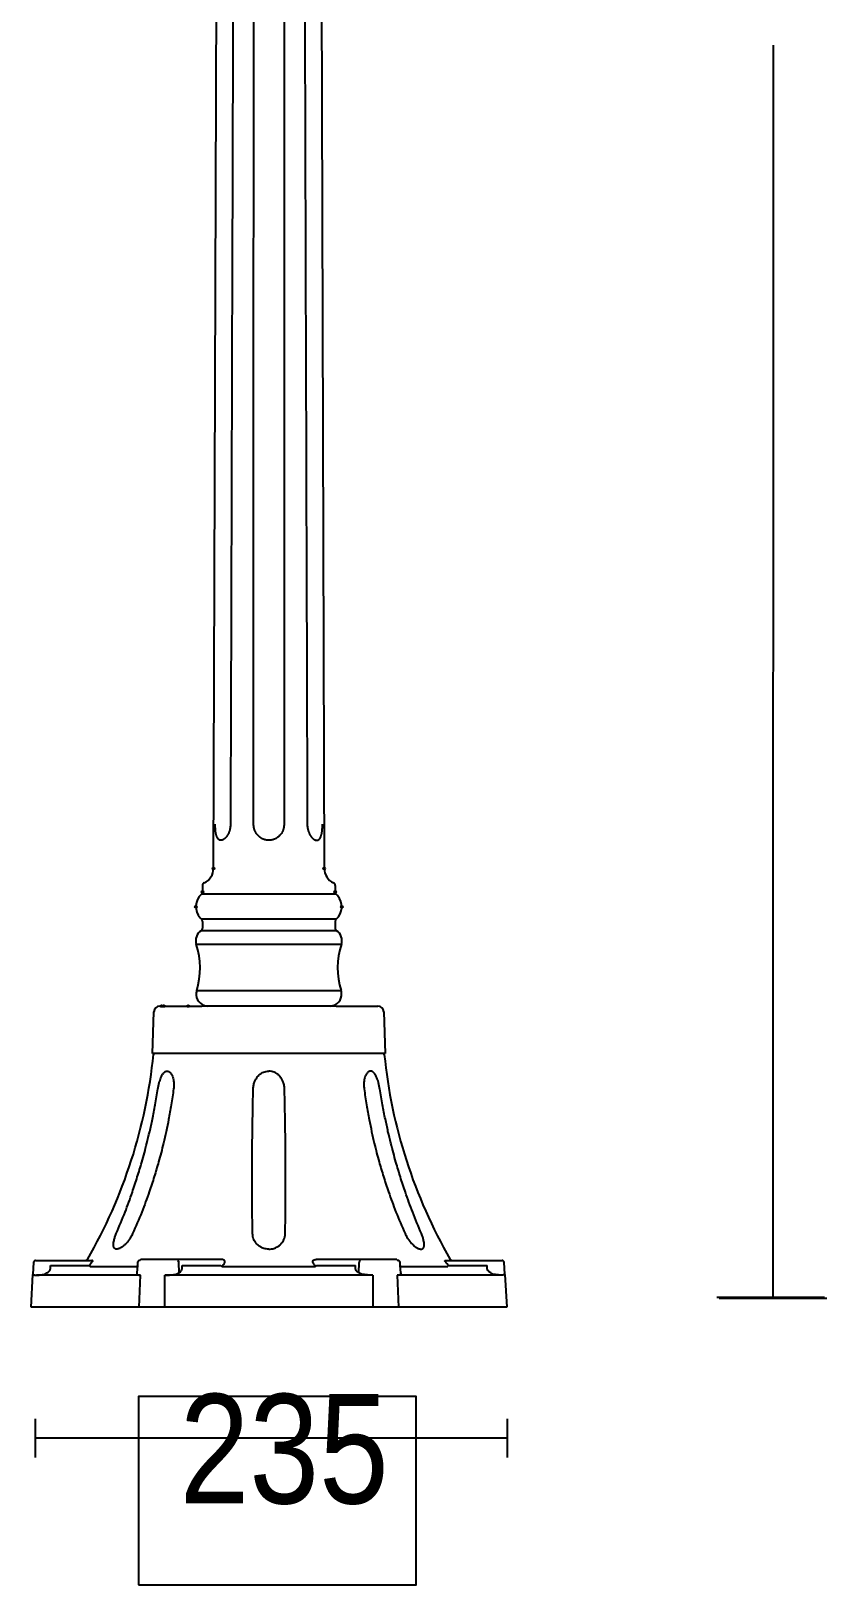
# Model space of a CAD drawing. Extents: x 0 to 100, y 0 to 327.
# Drawn here: x 0.2 to 90.8, y 0 to 176.9 of the extents above; entities that cross this region are included whole.
import ezdxf

# ---------------------------------------------------------------- set-up
doc = ezdxf.new("R2010")
doc.units = 0
doc.layers.add('LIVELLO_1', color=160, linetype='Continuous')
doc.styles.add('STD', font='txt')

# ---------------------------------------------------------------- blocks, each defined once
blk = doc.blocks.new('AI9-BLK1')
at = {"layer": 'LIVELLO_1', "color": 7}
for p, q in [((-28.9, -81.98), (-28.4, 68.36)), ((-16.79, 68.36), (-16.28, -81.98)), ((34.8, 11.75), (34.79, -130.92)), ((-30.14, -83.91), (-30.14, -84.65)), ((-15.04, -83.91), (-15.04, -84.65)), ((-14.93, -84.9), (-30.26, -84.9)), ((-14.93, -87.76), (-30.26, -87.76)), ((-30.14, -88.01), (-30.14, -88.78)), ((-15.04, -88.01), (-15.04, -88.78)), ((-14.89, -89.06), (-30.29, -89.06)), ((-30.85, -90.61), (-14.34, -90.61)), ((-30.81, -95.88), (-14.37, -95.88)), ((-35.84, -103.04), (-35.67, -98.29)), ((-34.99, -97.64), (-34.82, -97.64)), ((-34.82, -97.64), (-31.78, -97.64)), ((-31.78, -97.64), (-30.24, -97.64)), ((-14.94, -97.64), (-30.24, -97.64)), ((-14.94, -97.64), (-13.41, -97.64)), ((-13.41, -97.64), (-10.36, -97.64)), ((-10.36, -97.64), (-10.19, -97.64)), ((-9.52, -98.29), (-9.35, -103.04)), ((-22.59, -103.04), (-35.84, -103.04)), ((-9.35, -103.04), (-22.59, -103.04)), ((-49.38, -126.81), (-49.45, -128.17)), ((-49.15, -126.6), (-43.45, -126.6)), ((-47.43, -127.17), (-43.03, -127.17)), ((-43.45, -126.6), (-42.74, -126.6)), ((-42.95, -127.27), (-37.65, -127.27)), ((-37.56, -127.17), (-37.61, -128.02)), ((-37.54, -126.81), (-37.56, -127.17)), ((-27.97, -126.49), (-37.18, -126.49)), ((-32.87, -126.81), (-32.84, -128.02)), ((-32.46, -127.17), (-28.06, -127.17)), ((-27.9, -127.27), (-22.59, -127.27)), ((-22.59, -127.27), (-17.29, -127.27)), ((-8.01, -126.49), (-17.22, -126.49)), ((-17.13, -127.17), (-12.73, -127.17)), ((-12.35, -128.02), (-12.32, -126.81)), ((-7.63, -127.17), (-7.65, -126.81)), ((-7.58, -128.02), (-7.63, -127.17)), ((-7.54, -127.27), (-2.23, -127.27)), ((-2.44, -126.6), (-1.74, -126.6)), ((-2.16, -127.17), (2.24, -127.17)), ((-1.74, -126.6), (3.96, -126.6)), ((4.26, -128.17), (4.19, -126.81)), ((-49.66, -131.9), (-49.46, -128.18)), ((-37.2, -128.27), (-49.04, -128.27)), ((-37.36, -131.9), (-37.2, -128.27)), ((-22.59, -128.27), (-34.44, -128.27)), ((-34.44, -131.9), (-34.44, -128.27)), ((-10.75, -128.27), (-22.59, -128.27)), ((-10.75, -128.27), (-10.75, -131.9)), ((3.85, -128.27), (-7.99, -128.27)), ((-7.99, -128.27), (-7.82, -131.9)), ((4.28, -128.18), (4.48, -131.9)), ((28.39, -130.76), (40.67, -130.76)), ((-37.36, -131.9), (-49.66, -131.9)), ((-34.44, -131.9), (-37.36, -131.9)), ((-22.59, -131.9), (-34.44, -131.9)), ((-10.75, -131.9), (-22.59, -131.9)), ((-7.82, -131.9), (-10.75, -131.9)), ((4.48, -131.9), (-7.82, -131.9)), ((28.65, -130.9), (40.94, -130.9)), ((-49.19, -144.64), (-49.19, -149.03)), ((4.53, -144.64), (4.53, -149.03)), ((4.53, -146.84), (-49.19, -146.84))]:
    blk.add_line(p, q, dxfattribs=at)
blk.add_lwpolyline([(-37.44, -163.53), (-5.81, -163.53), (-5.81, -142.07), (-37.44, -142.07)], close=True, dxfattribs=at)
blk.add_circle((-16.29, -81.98), 0.106, dxfattribs=at)
for centre, major_axis, ratio in [((-28.9, -81.98), (-0.001, -0.106), 0.956149), ((-30.14, -84.65), (-0.001, -0.106), 0.987751), ((-15.04, -84.65), (-0.001, -0.106), 0.988553), ((-30.9, -86.33), (-0.003, -0.106), 0.967859), ((-14.29, -86.33), (-0.001, -0.106), 0.988553), ((-34.82, -97.64), (0.105, 0), 0.959039), ((-34.58, -97.64), (0.105, 0), 0.960514), ((-34.53, -97.64), (0.102, 0), 0.984915), ((-31.78, -97.64), (0.105, 0), 0.959039)]:
    blk.add_ellipse(centre, major_axis=major_axis, ratio=ratio, dxfattribs=at)
for points, knots in [([(-26.54, 63.08), (-26.61, 39.75), (-26.68, 16.41), (-26.75, -6.92), (-26.82, -30.26), (-26.89, -53.59), (-26.96, -76.93)], [0, 0, 0, 0, 1, 1, 1, 2, 2, 2, 2]), ([(-24.33, -76.93), (-24.33, -53.59), (-24.33, -30.26), (-24.32, -6.92), (-24.32, 16.41), (-24.32, 39.75), (-24.32, 63.08)], [0, 0, 0, 0, 1, 1, 1, 2, 2, 2, 2]), ([(-20.86, 63.08), (-20.86, 39.75), (-20.86, 16.41), (-20.86, -6.92), (-20.86, -30.26), (-20.86, -53.59), (-20.86, -76.93)], [0, 0, 0, 0, 1, 1, 1, 2, 2, 2, 2]), ([(-18.64, 63.08), (-18.57, 39.75), (-18.5, 16.41), (-18.44, -6.92), (-18.36, -30.26), (-18.29, -53.59), (-18.22, -76.93)], [0, 0, 0, 0, 1, 1, 1, 2, 2, 2, 2]), ([(-26.96, -76.93), (-26.96, -76.99), (-26.96, -77.07), (-26.97, -77.14), (-26.98, -77.2), (-26.98, -77.26), (-26.99, -77.32), (-27, -77.37), (-27.01, -77.42), (-27.02, -77.47), (-27.02, -77.52), (-27.04, -77.56), (-27.05, -77.6), (-27.06, -77.64), (-27.07, -77.67), (-27.08, -77.7), (-27.09, -77.74), (-27.1, -77.77), (-27.11, -77.8), (-27.12, -77.83), (-27.14, -77.86), (-27.15, -77.89), (-27.16, -77.92), (-27.17, -77.95), (-27.19, -77.98), (-27.2, -78.01), (-27.21, -78.04), (-27.23, -78.07), (-27.24, -78.1), (-27.26, -78.13), (-27.28, -78.16), (-27.29, -78.18), (-27.3, -78.21), (-27.32, -78.23), (-27.34, -78.26), (-27.35, -78.28), (-27.37, -78.31), (-27.38, -78.33), (-27.4, -78.35), (-27.42, -78.37), (-27.44, -78.39), (-27.45, -78.41), (-27.47, -78.43), (-27.48, -78.45), (-27.5, -78.47), (-27.52, -78.48), (-27.53, -78.5), (-27.55, -78.52), (-27.57, -78.54), (-27.58, -78.55), (-27.6, -78.57), (-27.62, -78.58), (-27.64, -78.59), (-27.65, -78.61), (-27.67, -78.62), (-27.68, -78.63), (-27.7, -78.65), (-27.71, -78.66), (-27.73, -78.67), (-27.75, -78.68), (-27.76, -78.69), (-27.78, -78.69), (-27.79, -78.71), (-27.81, -78.71), (-27.82, -78.72), (-27.84, -78.73), (-27.86, -78.73), (-27.87, -78.74), (-27.89, -78.74), (-27.9, -78.75), (-27.92, -78.75), (-27.93, -78.76), (-27.95, -78.76), (-27.96, -78.77), (-27.97, -78.77), (-27.99, -78.77), (-28.01, -78.77), (-28.02, -78.77), (-28.03, -78.77), (-28.03, -78.77), (-28.08, -78.77), (-28.08, -78.77), (-28.09, -78.77), (-28.1, -78.77), (-28.12, -78.77), (-28.13, -78.76), (-28.14, -78.76), (-28.16, -78.76), (-28.17, -78.75), (-28.18, -78.74), (-28.2, -78.74), (-28.21, -78.73), (-28.22, -78.73), (-28.24, -78.72), (-28.25, -78.71), (-28.26, -78.71), (-28.28, -78.7), (-28.29, -78.69), (-28.3, -78.68), (-28.31, -78.67), (-28.32, -78.66), (-28.34, -78.65), (-28.35, -78.64), (-28.36, -78.62), (-28.37, -78.61), (-28.38, -78.59), (-28.39, -78.58), (-28.4, -78.57), (-28.41, -78.55), (-28.42, -78.54), (-28.43, -78.51), (-28.44, -78.5), (-28.45, -78.48), (-28.46, -78.46), (-28.47, -78.45), (-28.48, -78.42), (-28.49, -78.41), (-28.5, -78.38), (-28.51, -78.36), (-28.52, -78.34), (-28.53, -78.32), (-28.54, -78.29), (-28.54, -78.26), (-28.55, -78.24), (-28.56, -78.22), (-28.57, -78.19), (-28.58, -78.16), (-28.58, -78.14), (-28.59, -78.1), (-28.59, -78.08), (-28.6, -78.05), (-28.61, -78.02), (-28.61, -77.99), (-28.62, -77.96), (-28.63, -77.92), (-28.63, -77.89), (-28.63, -77.86), (-28.64, -77.83), (-28.65, -77.8), (-28.65, -77.77), (-28.65, -77.74), (-28.66, -77.71), (-28.66, -77.67), (-28.66, -77.64), (-28.66, -77.61), (-28.67, -77.57), (-28.67, -77.52), (-28.68, -77.47), (-28.68, -77.43), (-28.69, -77.38), (-28.69, -77.33), (-28.69, -77.26), (-28.69, -77.2), (-28.69, -77.14), (-28.69, -77.14), (-28.69, -76.93), (-28.69, -76.93)], [0, 0, 0, 0, 1, 1, 1, 2, 2, 2, 3, 3, 3, 4, 4, 4, 5, 5, 5, 6, 6, 6, 7, 7, 7, 8, 8, 8, 9, 9, 9, 10, 10, 10, 11, 11, 11, 12, 12, 12, 13, 13, 13, 14, 14, 14, 15, 15, 15, 16, 16, 16, 17, 17, 17, 18, 18, 18, 19, 19, 19, 20, 20, 20, 21, 21, 21, 22, 22, 22, 23, 23, 23, 24, 24, 24, 25, 25, 25, 26, 26, 26, 27, 27, 27, 28, 28, 28, 29, 29, 29, 30, 30, 30, 31, 31, 31, 32, 32, 32, 33, 33, 33, 34, 34, 34, 35, 35, 35, 36, 36, 36, 37, 37, 37, 38, 38, 38, 39, 39, 39, 40, 40, 40, 41, 41, 41, 42, 42, 42, 43, 43, 43, 44, 44, 44, 45, 45, 45, 46, 46, 46, 47, 47, 47, 48, 48, 48, 49, 49, 49, 50, 50, 50, 51, 51, 51, 52, 52, 52, 52]), ([(-22.59, -78.77), (-22.64, -78.77), (-22.7, -78.77), (-22.75, -78.77), (-22.8, -78.76), (-22.85, -78.75), (-22.89, -78.74), (-22.93, -78.74), (-22.96, -78.73), (-23, -78.72), (-23.04, -78.71), (-23.07, -78.7), (-23.11, -78.69), (-23.14, -78.68), (-23.16, -78.67), (-23.19, -78.66), (-23.21, -78.66), (-23.24, -78.65), (-23.26, -78.63), (-23.29, -78.62), (-23.31, -78.6), (-23.34, -78.59), (-23.37, -78.58), (-23.4, -78.57), (-23.43, -78.55), (-23.45, -78.54), (-23.48, -78.51), (-23.51, -78.5), (-23.53, -78.48), (-23.56, -78.46), (-23.59, -78.44), (-23.61, -78.42), (-23.64, -78.4), (-23.67, -78.38), (-23.69, -78.36), (-23.72, -78.34), (-23.75, -78.31), (-23.77, -78.29), (-23.8, -78.26), (-23.82, -78.23), (-23.85, -78.21), (-23.87, -78.18), (-23.89, -78.16), (-23.92, -78.13), (-23.94, -78.1), (-23.96, -78.07), (-23.98, -78.04), (-24, -78.01), (-24.02, -77.98), (-24.04, -77.95), (-24.06, -77.92), (-24.08, -77.89), (-24.1, -77.86), (-24.11, -77.83), (-24.13, -77.79), (-24.14, -77.76), (-24.16, -77.74), (-24.17, -77.7), (-24.19, -77.67), (-24.2, -77.64), (-24.21, -77.6), (-24.23, -77.56), (-24.24, -77.51), (-24.25, -77.47), (-24.27, -77.42), (-24.28, -77.38), (-24.29, -77.32), (-24.3, -77.26), (-24.31, -77.2), (-24.32, -77.14), (-24.32, -77.07), (-24.33, -76.99), (-24.33, -76.93)], [0, 0, 0, 0, 1, 1, 1, 2, 2, 2, 3, 3, 3, 4, 4, 4, 5, 5, 5, 6, 6, 6, 7, 7, 7, 8, 8, 8, 9, 9, 9, 10, 10, 10, 11, 11, 11, 12, 12, 12, 13, 13, 13, 14, 14, 14, 15, 15, 15, 16, 16, 16, 17, 17, 17, 18, 18, 18, 19, 19, 19, 20, 20, 20, 21, 21, 21, 22, 22, 22, 23, 23, 23, 24, 24, 24, 24]), ([(-20.86, -76.93), (-20.86, -76.99), (-20.86, -77.07), (-20.87, -77.14), (-20.87, -77.2), (-20.88, -77.26), (-20.89, -77.32), (-20.91, -77.38), (-20.92, -77.42), (-20.93, -77.47), (-20.94, -77.52), (-20.96, -77.56), (-20.97, -77.6), (-20.99, -77.64), (-21, -77.67), (-21.01, -77.7), (-21.02, -77.74), (-21.04, -77.77), (-21.05, -77.8), (-21.07, -77.83), (-21.09, -77.86), (-21.1, -77.89), (-21.13, -77.92), (-21.14, -77.96), (-21.16, -77.98), (-21.18, -78.01), (-21.2, -78.04), (-21.23, -78.07), (-21.25, -78.1), (-21.27, -78.13), (-21.29, -78.16), (-21.32, -78.19), (-21.34, -78.22), (-21.36, -78.24), (-21.39, -78.26), (-21.41, -78.29), (-21.44, -78.31), (-21.46, -78.34), (-21.49, -78.36), (-21.51, -78.38), (-21.54, -78.4), (-21.57, -78.42), (-21.6, -78.44), (-21.62, -78.46), (-21.65, -78.48), (-21.68, -78.5), (-21.7, -78.51), (-21.74, -78.54), (-21.76, -78.55), (-21.79, -78.57), (-21.82, -78.58), (-21.84, -78.59), (-21.87, -78.61), (-21.89, -78.62), (-21.92, -78.63), (-21.95, -78.65), (-21.98, -78.66), (-22, -78.66), (-22.03, -78.67), (-22.05, -78.68), (-22.08, -78.69), (-22.11, -78.7), (-22.15, -78.71), (-22.19, -78.72), (-22.22, -78.73), (-22.25, -78.74), (-22.29, -78.74), (-22.34, -78.75), (-22.39, -78.76), (-22.43, -78.77), (-22.49, -78.77), (-22.54, -78.77), (-22.59, -78.77)], [0, 0, 0, 0, 1, 1, 1, 2, 2, 2, 3, 3, 3, 4, 4, 4, 5, 5, 5, 6, 6, 6, 7, 7, 7, 8, 8, 8, 9, 9, 9, 10, 10, 10, 11, 11, 11, 12, 12, 12, 13, 13, 13, 14, 14, 14, 15, 15, 15, 16, 16, 16, 17, 17, 17, 18, 18, 18, 19, 19, 19, 20, 20, 20, 21, 21, 21, 22, 22, 22, 23, 23, 23, 24, 24, 24, 24]), ([(-18.22, -76.93), (-18.22, -76.99), (-18.22, -77.07), (-18.22, -77.14), (-18.21, -77.2), (-18.2, -77.26), (-18.2, -77.32), (-18.19, -77.37), (-18.18, -77.42), (-18.17, -77.47), (-18.16, -77.51), (-18.15, -77.56), (-18.13, -77.6), (-18.13, -77.64), (-18.12, -77.67), (-18.11, -77.7), (-18.1, -77.74), (-18.09, -77.77), (-18.07, -77.8), (-18.06, -77.83), (-18.05, -77.86), (-18.04, -77.89), (-18.03, -77.92), (-18.01, -77.95), (-18, -77.98), (-17.99, -78.01), (-17.97, -78.04), (-17.96, -78.07), (-17.94, -78.1), (-17.93, -78.13), (-17.91, -78.16), (-17.9, -78.18), (-17.88, -78.2), (-17.86, -78.23), (-17.85, -78.25), (-17.83, -78.28), (-17.82, -78.31), (-17.8, -78.32), (-17.79, -78.35), (-17.77, -78.37), (-17.76, -78.39), (-17.74, -78.41), (-17.72, -78.43), (-17.7, -78.45), (-17.69, -78.47), (-17.67, -78.48), (-17.65, -78.5), (-17.64, -78.51), (-17.62, -78.54), (-17.61, -78.55), (-17.59, -78.57), (-17.57, -78.58), (-17.56, -78.59), (-17.54, -78.61), (-17.52, -78.62), (-17.51, -78.63), (-17.49, -78.65), (-17.47, -78.66), (-17.45, -78.66), (-17.44, -78.68), (-17.42, -78.69), (-17.41, -78.69), (-17.39, -78.71), (-17.38, -78.71), (-17.36, -78.72), (-17.35, -78.73), (-17.33, -78.73), (-17.32, -78.74), (-17.3, -78.74), (-17.28, -78.75), (-17.27, -78.75), (-17.25, -78.76), (-17.24, -78.76), (-17.22, -78.77), (-17.21, -78.77), (-17.2, -78.77), (-17.18, -78.77), (-17.16, -78.77), (-17.15, -78.77), (-17.15, -78.77), (-17.11, -78.77), (-17.11, -78.77), (-17.09, -78.77), (-17.08, -78.77), (-17.07, -78.77), (-17.05, -78.76), (-17.04, -78.76), (-17.02, -78.76), (-17.01, -78.75), (-17, -78.74), (-16.99, -78.74), (-16.97, -78.73), (-16.96, -78.73), (-16.95, -78.72), (-16.93, -78.71), (-16.92, -78.71), (-16.91, -78.7), (-16.9, -78.69), (-16.89, -78.68), (-16.87, -78.67), (-16.86, -78.66), (-16.85, -78.65), (-16.84, -78.64), (-16.82, -78.62), (-16.82, -78.61), (-16.81, -78.6), (-16.79, -78.58), (-16.78, -78.57), (-16.77, -78.55), (-16.76, -78.54), (-16.75, -78.51), (-16.74, -78.5), (-16.73, -78.48), (-16.72, -78.46), (-16.71, -78.45), (-16.71, -78.42), (-16.69, -78.41), (-16.68, -78.38), (-16.67, -78.36), (-16.67, -78.34), (-16.66, -78.32), (-16.65, -78.29), (-16.64, -78.26), (-16.63, -78.24), (-16.63, -78.22), (-16.62, -78.19), (-16.61, -78.16), (-16.6, -78.13), (-16.6, -78.1), (-16.59, -78.08), (-16.58, -78.05), (-16.58, -78.02), (-16.57, -77.99), (-16.56, -77.96), (-16.56, -77.92), (-16.55, -77.89), (-16.55, -77.86), (-16.55, -77.83), (-16.54, -77.8), (-16.53, -77.77), (-16.53, -77.74), (-16.53, -77.71), (-16.53, -77.67), (-16.52, -77.64), (-16.52, -77.61), (-16.51, -77.57), (-16.51, -77.52), (-16.51, -77.47), (-16.5, -77.43), (-16.5, -77.38), (-16.5, -77.33), (-16.49, -77.26), (-16.49, -77.2), (-16.49, -77.14), (-16.49, -77.07), (-16.49, -76.99), (-16.49, -76.93)], [0, 0, 0, 0, 1, 1, 1, 2, 2, 2, 3, 3, 3, 4, 4, 4, 5, 5, 5, 6, 6, 6, 7, 7, 7, 8, 8, 8, 9, 9, 9, 10, 10, 10, 11, 11, 11, 12, 12, 12, 13, 13, 13, 14, 14, 14, 15, 15, 15, 16, 16, 16, 17, 17, 17, 18, 18, 18, 19, 19, 19, 20, 20, 20, 21, 21, 21, 22, 22, 22, 23, 23, 23, 24, 24, 24, 25, 25, 25, 26, 26, 26, 27, 27, 27, 28, 28, 28, 29, 29, 29, 30, 30, 30, 31, 31, 31, 32, 32, 32, 33, 33, 33, 34, 34, 34, 35, 35, 35, 36, 36, 36, 37, 37, 37, 38, 38, 38, 39, 39, 39, 40, 40, 40, 41, 41, 41, 42, 42, 42, 43, 43, 43, 44, 44, 44, 45, 45, 45, 46, 46, 46, 47, 47, 47, 48, 48, 48, 49, 49, 49, 50, 50, 50, 51, 51, 51, 52, 52, 52, 52]), ([(-30.26, -84.9), (-31.05, -85.61), (-31.11, -86.81), (-30.42, -87.6), (-30.37, -87.65), (-30.32, -87.71), (-30.26, -87.76)], [0, 0, 0, 0, 1, 1, 1, 2, 2, 2, 2]), ([(-14.93, -87.76), (-14.14, -87.06), (-14.07, -85.85), (-14.77, -85.07), (-14.82, -85.01), (-14.87, -84.96), (-14.93, -84.9)], [0, 0, 0, 0, 1, 1, 1, 2, 2, 2, 2]), ([(-30.81, -95.88), (-31.03, -96.6), (-30.63, -97.36), (-29.92, -97.57), (-29.82, -97.61), (-29.72, -97.62), (-29.62, -97.64)], [0, 0, 0, 0, 1, 1, 1, 2, 2, 2, 2]), ([(-15.57, -97.64), (-14.82, -97.58), (-14.26, -96.94), (-14.31, -96.19), (-14.32, -96.09), (-14.34, -95.98), (-14.37, -95.88)], [0, 0, 0, 0, 1, 1, 1, 2, 2, 2, 2]), ([(-35.22, -107.07), (-35.2, -106.94), (-35.18, -106.81), (-35.15, -106.69), (-35.13, -106.57), (-35.1, -106.45), (-35.06, -106.33), (-35.04, -106.24), (-35.01, -106.15), (-34.98, -106.06), (-34.95, -105.97), (-34.92, -105.89), (-34.89, -105.8), (-34.86, -105.75), (-34.84, -105.69), (-34.81, -105.64), (-34.78, -105.58), (-34.76, -105.53), (-34.72, -105.48), (-34.7, -105.44), (-34.67, -105.4), (-34.65, -105.36), (-34.62, -105.32), (-34.59, -105.28), (-34.55, -105.24), (-34.53, -105.22), (-34.5, -105.19), (-34.47, -105.17), (-34.44, -105.14), (-34.41, -105.12), (-34.38, -105.1), (-34.35, -105.08), (-34.33, -105.07), (-34.29, -105.06), (-34.26, -105.05), (-34.23, -105.05), (-34.2, -105.04), (-34.17, -105.04), (-34.14, -105.04), (-34.12, -105.05), (-34.08, -105.05), (-34.05, -105.06), (-34.02, -105.07), (-33.99, -105.08), (-33.96, -105.09), (-33.94, -105.11), (-33.91, -105.13), (-33.88, -105.15), (-33.85, -105.17), (-33.82, -105.2), (-33.8, -105.23), (-33.77, -105.26), (-33.74, -105.29), (-33.72, -105.33), (-33.7, -105.36), (-33.67, -105.41), (-33.64, -105.45), (-33.63, -105.49), (-33.6, -105.53), (-33.59, -105.58), (-33.57, -105.62), (-33.54, -105.71), (-33.51, -105.8), (-33.49, -105.89), (-33.46, -105.99), (-33.44, -106.08), (-33.43, -106.18), (-33.41, -106.32), (-33.4, -106.46), (-33.4, -106.6), (-33.4, -106.76), (-33.42, -106.91), (-33.44, -107.07)], [0, 0, 0, 0, 1, 1, 1, 2, 2, 2, 3, 3, 3, 4, 4, 4, 5, 5, 5, 6, 6, 6, 7, 7, 7, 8, 8, 8, 9, 9, 9, 10, 10, 10, 11, 11, 11, 12, 12, 12, 13, 13, 13, 14, 14, 14, 15, 15, 15, 16, 16, 16, 17, 17, 17, 18, 18, 18, 19, 19, 19, 20, 20, 20, 21, 21, 21, 22, 22, 22, 23, 23, 23, 24, 24, 24, 24]), ([(-24.38, -107.07), (-24.37, -106.91), (-24.35, -106.75), (-24.32, -106.6), (-24.29, -106.46), (-24.24, -106.32), (-24.19, -106.19), (-24.14, -106.09), (-24.09, -106), (-24.04, -105.91), (-23.99, -105.83), (-23.93, -105.75), (-23.87, -105.67), (-23.82, -105.62), (-23.79, -105.58), (-23.74, -105.53), (-23.7, -105.49), (-23.66, -105.45), (-23.6, -105.41), (-23.55, -105.36), (-23.48, -105.32), (-23.42, -105.28), (-23.35, -105.23), (-23.28, -105.2), (-23.2, -105.17), (-23.11, -105.12), (-23.02, -105.09), (-22.92, -105.07), (-22.81, -105.05), (-22.7, -105.05), (-22.59, -105.04)], [0, 0, 0, 0, 1, 1, 1, 2, 2, 2, 3, 3, 3, 4, 4, 4, 5, 5, 5, 6, 6, 6, 7, 7, 7, 8, 8, 8, 9, 9, 9, 10, 10, 10, 10]), ([(-20.81, -107.07), (-20.82, -106.91), (-20.83, -106.75), (-20.86, -106.6), (-20.89, -106.46), (-20.94, -106.32), (-21, -106.19), (-21.04, -106.09), (-21.09, -106), (-21.15, -105.91), (-21.2, -105.83), (-21.26, -105.75), (-21.32, -105.67), (-21.36, -105.62), (-21.4, -105.58), (-21.44, -105.53), (-21.48, -105.49), (-21.53, -105.45), (-21.58, -105.41), (-21.64, -105.36), (-21.7, -105.32), (-21.77, -105.28), (-21.84, -105.23), (-21.91, -105.2), (-21.98, -105.17), (-22.07, -105.12), (-22.17, -105.09), (-22.27, -105.07), (-22.37, -105.05), (-22.48, -105.05), (-22.59, -105.04)], [0, 0, 0, 0, 1, 1, 1, 2, 2, 2, 3, 3, 3, 4, 4, 4, 5, 5, 5, 6, 6, 6, 7, 7, 7, 8, 8, 8, 9, 9, 9, 10, 10, 10, 10]), ([(-9.97, -107.07), (-9.99, -106.94), (-10.01, -106.81), (-10.04, -106.69), (-10.06, -106.57), (-10.09, -106.45), (-10.12, -106.33), (-10.15, -106.24), (-10.17, -106.15), (-10.21, -106.06), (-10.24, -105.97), (-10.27, -105.89), (-10.3, -105.8), (-10.33, -105.75), (-10.35, -105.69), (-10.37, -105.64), (-10.4, -105.58), (-10.43, -105.53), (-10.46, -105.48), (-10.48, -105.44), (-10.51, -105.4), (-10.54, -105.36), (-10.57, -105.32), (-10.6, -105.28), (-10.63, -105.24), (-10.66, -105.22), (-10.69, -105.19), (-10.72, -105.17), (-10.74, -105.14), (-10.77, -105.12), (-10.8, -105.1), (-10.83, -105.08), (-10.86, -105.07), (-10.89, -105.06), (-10.92, -105.05), (-10.95, -105.05), (-10.98, -105.04), (-11.01, -105.04), (-11.04, -105.04), (-11.07, -105.05), (-11.1, -105.05), (-11.13, -105.06), (-11.16, -105.07), (-11.19, -105.08), (-11.22, -105.09), (-11.25, -105.11), (-11.28, -105.13), (-11.3, -105.15), (-11.33, -105.17), (-11.36, -105.2), (-11.39, -105.23), (-11.42, -105.26), (-11.44, -105.29), (-11.46, -105.33), (-11.49, -105.36), (-11.52, -105.41), (-11.54, -105.45), (-11.56, -105.49), (-11.58, -105.53), (-11.6, -105.58), (-11.62, -105.62), (-11.65, -105.71), (-11.68, -105.8), (-11.7, -105.89), (-11.72, -105.99), (-11.74, -106.08), (-11.76, -106.18), (-11.78, -106.32), (-11.78, -106.46), (-11.78, -106.6), (-11.78, -106.76), (-11.76, -106.91), (-11.75, -107.07)], [0, 0, 0, 0, 1, 1, 1, 2, 2, 2, 3, 3, 3, 4, 4, 4, 5, 5, 5, 6, 6, 6, 7, 7, 7, 8, 8, 8, 9, 9, 9, 10, 10, 10, 11, 11, 11, 12, 12, 12, 13, 13, 13, 14, 14, 14, 15, 15, 15, 16, 16, 16, 17, 17, 17, 18, 18, 18, 19, 19, 19, 20, 20, 20, 21, 21, 21, 22, 22, 22, 23, 23, 23, 24, 24, 24, 24]), ([(-39.96, -123.54), (-39.62, -122.73), (-39.28, -121.92), (-38.96, -121.1), (-38.67, -120.35), (-38.4, -119.59), (-38.13, -118.83), (-37.94, -118.25), (-37.75, -117.66), (-37.57, -117.08), (-37.39, -116.53), (-37.22, -115.98), (-37.06, -115.42), (-36.96, -115.06), (-36.86, -114.7), (-36.76, -114.34), (-36.67, -113.98), (-36.57, -113.62), (-36.48, -113.25), (-36.37, -112.81), (-36.26, -112.37), (-36.16, -111.92), (-36.05, -111.46), (-35.95, -111), (-35.85, -110.53), (-35.74, -109.98), (-35.63, -109.43), (-35.52, -108.88), (-35.42, -108.28), (-35.32, -107.67), (-35.22, -107.07)], [0, 0, 0, 0, 1, 1, 1, 2, 2, 2, 3, 3, 3, 4, 4, 4, 5, 5, 5, 6, 6, 6, 7, 7, 7, 8, 8, 8, 9, 9, 9, 10, 10, 10, 10]), ([(-33.44, -107.07), (-33.52, -107.68), (-33.61, -108.29), (-33.71, -108.89), (-33.8, -109.45), (-33.9, -110), (-34, -110.55), (-34.09, -111.01), (-34.19, -111.48), (-34.29, -111.94), (-34.39, -112.38), (-34.49, -112.83), (-34.6, -113.26), (-34.68, -113.62), (-34.77, -113.97), (-34.86, -114.33), (-34.95, -114.68), (-35.05, -115.03), (-35.15, -115.38), (-35.31, -115.94), (-35.47, -116.49), (-35.64, -117.04), (-35.82, -117.63), (-36.01, -118.2), (-36.21, -118.78), (-36.47, -119.55), (-36.75, -120.32), (-37.06, -121.08), (-37.39, -121.9), (-37.74, -122.72), (-38.1, -123.54)], [0, 0, 0, 0, 1, 1, 1, 2, 2, 2, 3, 3, 3, 4, 4, 4, 5, 5, 5, 6, 6, 6, 7, 7, 7, 8, 8, 8, 9, 9, 9, 10, 10, 10, 10]), ([(-24.45, -123.54), (-24.46, -122.72), (-24.47, -121.9), (-24.49, -121.08), (-24.5, -120.32), (-24.5, -119.56), (-24.5, -118.81), (-24.5, -118.23), (-24.51, -117.65), (-24.5, -117.08), (-24.5, -116.53), (-24.5, -115.98), (-24.5, -115.42), (-24.5, -115.06), (-24.5, -114.7), (-24.49, -114.34), (-24.49, -113.98), (-24.48, -113.62), (-24.48, -113.26), (-24.47, -112.81), (-24.47, -112.36), (-24.46, -111.92), (-24.46, -111.46), (-24.45, -110.99), (-24.44, -110.53), (-24.43, -109.97), (-24.43, -109.42), (-24.42, -108.87), (-24.4, -108.27), (-24.39, -107.67), (-24.38, -107.07)], [0, 0, 0, 0, 1, 1, 1, 2, 2, 2, 3, 3, 3, 4, 4, 4, 5, 5, 5, 6, 6, 6, 7, 7, 7, 8, 8, 8, 9, 9, 9, 10, 10, 10, 10]), ([(-20.74, -123.54), (-20.72, -122.72), (-20.71, -121.9), (-20.7, -121.08), (-20.69, -120.32), (-20.68, -119.56), (-20.68, -118.81), (-20.68, -118.81), (-20.68, -117.08), (-20.68, -117.08), (-20.68, -116.53), (-20.68, -115.98), (-20.69, -115.42), (-20.69, -115.06), (-20.69, -114.7), (-20.7, -114.34), (-20.7, -113.98), (-20.7, -113.62), (-20.7, -113.26), (-20.71, -112.81), (-20.71, -112.36), (-20.72, -111.92), (-20.73, -111.46), (-20.73, -110.99), (-20.74, -110.53), (-20.75, -109.97), (-20.76, -109.42), (-20.77, -108.87), (-20.78, -108.27), (-20.8, -107.67), (-20.81, -107.07)], [0, 0, 0, 0, 1, 1, 1, 2, 2, 2, 3, 3, 3, 4, 4, 4, 5, 5, 5, 6, 6, 6, 7, 7, 7, 8, 8, 8, 9, 9, 9, 10, 10, 10, 10]), ([(-11.75, -107.07), (-11.66, -107.68), (-11.58, -108.29), (-11.48, -108.89), (-11.39, -109.45), (-11.29, -110), (-11.18, -110.55), (-11.09, -111.01), (-10.99, -111.48), (-10.89, -111.94), (-10.8, -112.38), (-10.69, -112.83), (-10.59, -113.26), (-10.51, -113.62), (-10.42, -113.97), (-10.32, -114.33), (-10.23, -114.68), (-10.14, -115.03), (-10.04, -115.38), (-9.88, -115.94), (-9.71, -116.49), (-9.55, -117.04), (-9.36, -117.63), (-9.17, -118.2), (-8.97, -118.78), (-8.71, -119.55), (-8.43, -120.32), (-8.13, -121.08), (-7.8, -121.9), (-7.44, -122.72), (-7.08, -123.54)], [0, 0, 0, 0, 1, 1, 1, 2, 2, 2, 3, 3, 3, 4, 4, 4, 5, 5, 5, 6, 6, 6, 7, 7, 7, 8, 8, 8, 9, 9, 9, 10, 10, 10, 10]), ([(-5.23, -123.54), (-5.57, -122.73), (-5.91, -121.92), (-6.22, -121.1), (-6.52, -120.35), (-6.79, -119.59), (-7.05, -118.83), (-7.25, -118.25), (-7.44, -117.66), (-7.62, -117.08), (-7.79, -116.53), (-7.96, -115.98), (-8.12, -115.42), (-8.23, -115.06), (-8.32, -114.7), (-8.42, -114.34), (-8.52, -113.98), (-8.61, -113.62), (-8.71, -113.25), (-8.82, -112.81), (-8.92, -112.37), (-9.03, -111.92), (-9.13, -111.46), (-9.23, -111), (-9.33, -110.53), (-9.45, -109.98), (-9.56, -109.43), (-9.66, -108.88), (-9.76, -108.28), (-9.87, -107.67), (-9.97, -107.07)], [0, 0, 0, 0, 1, 1, 1, 2, 2, 2, 3, 3, 3, 4, 4, 4, 5, 5, 5, 6, 6, 6, 7, 7, 7, 8, 8, 8, 9, 9, 9, 10, 10, 10, 10]), ([(-38.1, -123.54), (-38.17, -123.68), (-38.24, -123.82), (-38.31, -123.95), (-38.38, -124.08), (-38.46, -124.2), (-38.55, -124.3), (-38.61, -124.39), (-38.67, -124.47), (-38.74, -124.55), (-38.81, -124.62), (-38.87, -124.69), (-38.94, -124.75), (-38.99, -124.8), (-39.03, -124.84), (-39.07, -124.88), (-39.11, -124.92), (-39.16, -124.95), (-39.2, -124.99), (-39.24, -125.02), (-39.28, -125.05), (-39.33, -125.08), (-39.37, -125.11), (-39.41, -125.14), (-39.46, -125.16), (-39.5, -125.18), (-39.53, -125.2), (-39.57, -125.22), (-39.61, -125.24), (-39.65, -125.25), (-39.69, -125.26), (-39.73, -125.28), (-39.76, -125.28), (-39.79, -125.29), (-39.82, -125.3), (-39.86, -125.31), (-39.89, -125.31), (-39.92, -125.31), (-39.95, -125.31), (-39.98, -125.3), (-40, -125.3), (-40.03, -125.29), (-40.06, -125.28), (-40.08, -125.26), (-40.1, -125.25), (-40.13, -125.24), (-40.15, -125.22), (-40.17, -125.2), (-40.19, -125.18), (-40.2, -125.16), (-40.22, -125.13), (-40.23, -125.1), (-40.25, -125.07), (-40.25, -125.04), (-40.26, -125.01), (-40.27, -124.98), (-40.28, -124.94), (-40.28, -124.9), (-40.29, -124.87), (-40.29, -124.83), (-40.29, -124.79), (-40.29, -124.71), (-40.28, -124.64), (-40.27, -124.56), (-40.25, -124.47), (-40.24, -124.39), (-40.22, -124.31), (-40.19, -124.18), (-40.16, -124.06), (-40.11, -123.94), (-40.06, -123.8), (-40.01, -123.67), (-39.96, -123.54)], [0, 0, 0, 0, 1, 1, 1, 2, 2, 2, 3, 3, 3, 4, 4, 4, 5, 5, 5, 6, 6, 6, 7, 7, 7, 8, 8, 8, 9, 9, 9, 10, 10, 10, 11, 11, 11, 12, 12, 12, 13, 13, 13, 14, 14, 14, 15, 15, 15, 16, 16, 16, 17, 17, 17, 18, 18, 18, 19, 19, 19, 20, 20, 20, 21, 21, 21, 22, 22, 22, 23, 23, 23, 24, 24, 24, 24]), ([(-22.59, -125.31), (-22.7, -125.3), (-22.79, -125.3), (-22.89, -125.28), (-22.99, -125.27), (-23.07, -125.25), (-23.16, -125.22), (-23.23, -125.2), (-23.3, -125.18), (-23.37, -125.14), (-23.43, -125.12), (-23.5, -125.08), (-23.55, -125.05), (-23.6, -125.02), (-23.64, -124.99), (-23.69, -124.97), (-23.73, -124.94), (-23.77, -124.91), (-23.81, -124.87), (-23.85, -124.84), (-23.89, -124.8), (-23.93, -124.77), (-23.97, -124.72), (-24, -124.69), (-24.04, -124.64), (-24.09, -124.58), (-24.14, -124.51), (-24.18, -124.45), (-24.23, -124.38), (-24.27, -124.29), (-24.3, -124.22), (-24.35, -124.12), (-24.38, -124.02), (-24.4, -123.91), (-24.43, -123.79), (-24.44, -123.66), (-24.45, -123.54)], [0, 0, 0, 0, 1, 1, 1, 2, 2, 2, 3, 3, 3, 4, 4, 4, 5, 5, 5, 6, 6, 6, 7, 7, 7, 8, 8, 8, 9, 9, 9, 10, 10, 10, 11, 11, 11, 12, 12, 12, 12]), ([(-22.59, -125.31), (-22.49, -125.3), (-22.39, -125.3), (-22.29, -125.28), (-22.2, -125.27), (-22.11, -125.25), (-22.02, -125.22), (-21.95, -125.2), (-21.89, -125.18), (-21.82, -125.14), (-21.75, -125.12), (-21.69, -125.08), (-21.63, -125.05), (-21.58, -125.02), (-21.54, -124.99), (-21.5, -124.97), (-21.45, -124.94), (-21.41, -124.91), (-21.37, -124.87), (-21.33, -124.84), (-21.29, -124.8), (-21.26, -124.77), (-21.22, -124.72), (-21.18, -124.69), (-21.14, -124.64), (-21.09, -124.58), (-21.05, -124.51), (-21, -124.45), (-20.96, -124.38), (-20.92, -124.29), (-20.88, -124.22), (-20.84, -124.12), (-20.8, -124.02), (-20.78, -123.91), (-20.75, -123.79), (-20.75, -123.66), (-20.74, -123.54)], [0, 0, 0, 0, 1, 1, 1, 2, 2, 2, 3, 3, 3, 4, 4, 4, 5, 5, 5, 6, 6, 6, 7, 7, 7, 8, 8, 8, 9, 9, 9, 10, 10, 10, 11, 11, 11, 12, 12, 12, 12]), ([(-7.08, -123.54), (-7.02, -123.68), (-6.94, -123.82), (-6.87, -123.95), (-6.8, -124.08), (-6.72, -124.2), (-6.64, -124.3), (-6.57, -124.39), (-6.51, -124.47), (-6.44, -124.55), (-6.38, -124.62), (-6.31, -124.69), (-6.24, -124.75), (-6.2, -124.8), (-6.16, -124.84), (-6.12, -124.88), (-6.07, -124.92), (-6.03, -124.95), (-5.98, -124.99), (-5.94, -125.02), (-5.9, -125.05), (-5.86, -125.08), (-5.81, -125.11), (-5.77, -125.14), (-5.72, -125.16), (-5.69, -125.18), (-5.65, -125.2), (-5.61, -125.22), (-5.57, -125.24), (-5.53, -125.25), (-5.5, -125.26), (-5.46, -125.28), (-5.43, -125.28), (-5.39, -125.29), (-5.36, -125.3), (-5.33, -125.31), (-5.29, -125.31), (-5.26, -125.31), (-5.24, -125.31), (-5.21, -125.3), (-5.18, -125.3), (-5.15, -125.29), (-5.13, -125.28), (-5.1, -125.26), (-5.08, -125.25), (-5.05, -125.24), (-5.04, -125.22), (-5.02, -125.2), (-5, -125.18), (-4.98, -125.16), (-4.97, -125.13), (-4.95, -125.1), (-4.94, -125.07), (-4.93, -125.04), (-4.92, -125.01), (-4.92, -124.98), (-4.91, -124.94), (-4.9, -124.9), (-4.9, -124.87), (-4.9, -124.83), (-4.9, -124.79), (-4.9, -124.71), (-4.91, -124.64), (-4.92, -124.56), (-4.93, -124.47), (-4.95, -124.39), (-4.97, -124.31), (-4.99, -124.18), (-5.03, -124.06), (-5.07, -123.94), (-5.12, -123.8), (-5.17, -123.67), (-5.23, -123.54)], [0, 0, 0, 0, 1, 1, 1, 2, 2, 2, 3, 3, 3, 4, 4, 4, 5, 5, 5, 6, 6, 6, 7, 7, 7, 8, 8, 8, 9, 9, 9, 10, 10, 10, 11, 11, 11, 12, 12, 12, 13, 13, 13, 14, 14, 14, 15, 15, 15, 16, 16, 16, 17, 17, 17, 18, 18, 18, 19, 19, 19, 20, 20, 20, 21, 21, 21, 22, 22, 22, 23, 23, 23, 24, 24, 24, 24]), ([(-47.44, -127.35), (-47.44, -127.32), (-47.44, -127.3), (-47.44, -127.27), (-47.44, -127.23), (-47.43, -127.2), (-47.43, -127.17)], [0, 0, 0, 0, 1, 1, 1, 2, 2, 2, 2]), ([(-43.03, -127.17), (-42.98, -127.11), (-42.94, -127.05), (-42.9, -126.99), (-42.85, -126.93), (-42.81, -126.87), (-42.77, -126.81)], [0, 0, 0, 0, 1, 1, 1, 2, 2, 2, 2]), ([(-43.03, -127.17), (-43.01, -127.19), (-42.99, -127.2), (-42.98, -127.22), (-42.97, -127.24), (-42.96, -127.26), (-42.95, -127.27)], [0, 0, 0, 0, 1, 1, 1, 2, 2, 2, 2]), ([(-42.77, -126.81), (-42.75, -126.8), (-42.73, -126.79), (-42.72, -126.78), (-42.71, -126.76), (-42.69, -126.75), (-42.69, -126.74), (-42.68, -126.73), (-42.67, -126.73), (-42.66, -126.71), (-42.65, -126.71), (-42.65, -126.7), (-42.65, -126.69), (-42.64, -126.68), (-42.64, -126.68), (-42.64, -126.68), (-42.64, -126.67), (-42.64, -126.67), (-42.64, -126.66), (-42.64, -126.66), (-42.64, -126.65), (-42.64, -126.65), (-42.64, -126.65), (-42.64, -126.64), (-42.64, -126.64), (-42.64, -126.63), (-42.65, -126.62), (-42.65, -126.62), (-42.66, -126.61), (-42.67, -126.61), (-42.68, -126.61), (-42.69, -126.6), (-42.69, -126.6), (-42.71, -126.6), (-42.72, -126.6), (-42.73, -126.6), (-42.74, -126.6)], [0, 0, 0, 0, 1, 1, 1, 2, 2, 2, 3, 3, 3, 4, 4, 4, 5, 5, 5, 6, 6, 6, 7, 7, 7, 8, 8, 8, 9, 9, 9, 10, 10, 10, 11, 11, 11, 12, 12, 12, 12]), ([(-37.65, -127.27), (-37.63, -127.27), (-37.61, -127.26), (-37.59, -127.24), (-37.58, -127.22), (-37.57, -127.19), (-37.56, -127.17)], [0, 0, 0, 0, 1, 1, 1, 2, 2, 2, 2]), ([(-37.18, -126.49), (-37.19, -126.52), (-37.21, -126.55), (-37.23, -126.56), (-37.25, -126.58), (-37.29, -126.59), (-37.32, -126.6)], [0, 0, 0, 0, 1, 1, 1, 2, 2, 2, 2]), ([(-32.98, -126.6), (-32.95, -126.62), (-32.91, -126.65), (-32.89, -126.68), (-32.87, -126.72), (-32.87, -126.76), (-32.87, -126.81)], [0, 0, 0, 0, 1, 1, 1, 2, 2, 2, 2]), ([(-32.46, -127.35), (-32.47, -127.32), (-32.47, -127.3), (-32.47, -127.27), (-32.47, -127.23), (-32.46, -127.2), (-32.46, -127.17)], [0, 0, 0, 0, 1, 1, 1, 2, 2, 2, 2]), ([(-28.06, -127.17), (-28.03, -127.19), (-28.01, -127.21), (-27.98, -127.23), (-27.96, -127.25), (-27.93, -127.27), (-27.9, -127.27)], [0, 0, 0, 0, 1, 1, 1, 2, 2, 2, 2]), ([(-27.66, -126.91), (-27.65, -126.89), (-27.63, -126.87), (-27.62, -126.84), (-27.61, -126.82), (-27.6, -126.79), (-27.6, -126.77), (-27.6, -126.75), (-27.59, -126.73), (-27.6, -126.71), (-27.6, -126.7), (-27.6, -126.68), (-27.6, -126.67), (-27.61, -126.66), (-27.61, -126.65), (-27.62, -126.64), (-27.62, -126.62), (-27.63, -126.62), (-27.64, -126.6), (-27.64, -126.6), (-27.65, -126.59), (-27.66, -126.58), (-27.67, -126.57), (-27.67, -126.57), (-27.68, -126.56), (-27.7, -126.55), (-27.72, -126.54), (-27.74, -126.53), (-27.75, -126.52), (-27.77, -126.52), (-27.79, -126.51), (-27.82, -126.5), (-27.85, -126.5), (-27.87, -126.49), (-27.9, -126.49), (-27.94, -126.49), (-27.97, -126.49)], [0, 0, 0, 0, 1, 1, 1, 2, 2, 2, 3, 3, 3, 4, 4, 4, 5, 5, 5, 6, 6, 6, 7, 7, 7, 8, 8, 8, 9, 9, 9, 10, 10, 10, 11, 11, 11, 12, 12, 12, 12]), ([(-27.9, -127.27), (-27.86, -127.22), (-27.82, -127.15), (-27.78, -127.1), (-27.74, -127.03), (-27.7, -126.97), (-27.66, -126.91)], [0, 0, 0, 0, 1, 1, 1, 2, 2, 2, 2]), ([(-17.53, -126.91), (-17.54, -126.89), (-17.56, -126.87), (-17.57, -126.84), (-17.57, -126.82), (-17.59, -126.79), (-17.59, -126.77), (-17.59, -126.75), (-17.59, -126.73), (-17.59, -126.71), (-17.59, -126.7), (-17.59, -126.68), (-17.58, -126.67), (-17.57, -126.66), (-17.57, -126.65), (-17.57, -126.64), (-17.56, -126.62), (-17.56, -126.62), (-17.55, -126.6), (-17.54, -126.6), (-17.54, -126.59), (-17.53, -126.58), (-17.52, -126.57), (-17.51, -126.57), (-17.5, -126.56), (-17.49, -126.55), (-17.47, -126.54), (-17.45, -126.53), (-17.43, -126.52), (-17.41, -126.52), (-17.39, -126.51), (-17.37, -126.5), (-17.34, -126.5), (-17.32, -126.49), (-17.28, -126.49), (-17.25, -126.49), (-17.22, -126.49)], [0, 0, 0, 0, 1, 1, 1, 2, 2, 2, 3, 3, 3, 4, 4, 4, 5, 5, 5, 6, 6, 6, 7, 7, 7, 8, 8, 8, 9, 9, 9, 10, 10, 10, 11, 11, 11, 12, 12, 12, 12]), ([(-17.29, -127.27), (-17.33, -127.22), (-17.37, -127.15), (-17.41, -127.1), (-17.45, -127.03), (-17.49, -126.97), (-17.53, -126.91)], [0, 0, 0, 0, 1, 1, 1, 2, 2, 2, 2]), ([(-17.13, -127.17), (-17.15, -127.19), (-17.18, -127.21), (-17.21, -127.23), (-17.23, -127.25), (-17.26, -127.27), (-17.29, -127.27)], [0, 0, 0, 0, 1, 1, 1, 2, 2, 2, 2]), ([(-12.72, -127.35), (-12.72, -127.32), (-12.71, -127.3), (-12.72, -127.27), (-12.72, -127.23), (-12.72, -127.2), (-12.73, -127.17)], [0, 0, 0, 0, 1, 1, 1, 2, 2, 2, 2]), ([(-12.2, -126.6), (-12.24, -126.62), (-12.27, -126.65), (-12.29, -126.68), (-12.31, -126.72), (-12.32, -126.76), (-12.32, -126.81)], [0, 0, 0, 0, 1, 1, 1, 2, 2, 2, 2]), ([(-8.01, -126.49), (-7.99, -126.52), (-7.98, -126.55), (-7.95, -126.56), (-7.93, -126.58), (-7.9, -126.59), (-7.87, -126.6)], [0, 0, 0, 0, 1, 1, 1, 2, 2, 2, 2]), ([(-7.54, -127.27), (-7.56, -127.27), (-7.58, -127.26), (-7.6, -127.24), (-7.61, -127.22), (-7.61, -127.19), (-7.63, -127.17)], [0, 0, 0, 0, 1, 1, 1, 2, 2, 2, 2]), ([(-2.42, -126.81), (-2.43, -126.8), (-2.45, -126.79), (-2.46, -126.78), (-2.47, -126.76), (-2.49, -126.75), (-2.5, -126.74), (-2.51, -126.73), (-2.52, -126.73), (-2.52, -126.71), (-2.53, -126.71), (-2.54, -126.7), (-2.54, -126.69), (-2.54, -126.68), (-2.55, -126.68), (-2.55, -126.68), (-2.55, -126.67), (-2.55, -126.67), (-2.55, -126.66), (-2.55, -126.66), (-2.55, -126.65), (-2.55, -126.65), (-2.55, -126.65), (-2.55, -126.64), (-2.55, -126.64), (-2.54, -126.63), (-2.54, -126.62), (-2.53, -126.62), (-2.52, -126.61), (-2.52, -126.61), (-2.51, -126.61), (-2.5, -126.6), (-2.49, -126.6), (-2.48, -126.6), (-2.47, -126.6), (-2.45, -126.6), (-2.44, -126.6)], [0, 0, 0, 0, 1, 1, 1, 2, 2, 2, 3, 3, 3, 4, 4, 4, 5, 5, 5, 6, 6, 6, 7, 7, 7, 8, 8, 8, 9, 9, 9, 10, 10, 10, 11, 11, 11, 12, 12, 12, 12]), ([(-2.16, -127.17), (-2.2, -127.11), (-2.25, -127.05), (-2.29, -126.99), (-2.33, -126.93), (-2.38, -126.87), (-2.42, -126.81)], [0, 0, 0, 0, 1, 1, 1, 2, 2, 2, 2]), ([(-2.16, -127.17), (-2.17, -127.19), (-2.2, -127.2), (-2.2, -127.22), (-2.21, -127.24), (-2.23, -127.26), (-2.23, -127.27)], [0, 0, 0, 0, 1, 1, 1, 2, 2, 2, 2]), ([(2.25, -127.35), (2.26, -127.32), (2.26, -127.3), (2.26, -127.27), (2.25, -127.23), (2.25, -127.2), (2.24, -127.17)], [0, 0, 0, 0, 1, 1, 1, 2, 2, 2, 2]), ([(-49.4, -128.22), (-49.34, -128.24), (-49.28, -128.25), (-49.22, -128.26), (-49.16, -128.27), (-49.1, -128.27), (-49.04, -128.27)], [0, 0, 0, 0, 1, 1, 1, 2, 2, 2, 2]), ([(-49.38, -128.21), (-49.31, -128.23), (-49.26, -128.25), (-49.19, -128.26), (-49.14, -128.27), (-49.08, -128.27), (-49.02, -128.26), (-48.97, -128.26), (-48.92, -128.26), (-48.87, -128.26), (-48.82, -128.26), (-48.77, -128.26), (-48.72, -128.25), (-48.66, -128.25), (-48.6, -128.24), (-48.54, -128.23), (-48.47, -128.22), (-48.41, -128.22), (-48.35, -128.2), (-48.27, -128.19), (-48.18, -128.17), (-48.1, -128.14), (-48.02, -128.1), (-47.93, -128.06), (-47.85, -128.02)], [0, 0, 0, 0, 1, 1, 1, 2, 2, 2, 3, 3, 3, 4, 4, 4, 5, 5, 5, 6, 6, 6, 7, 7, 7, 8, 8, 8, 8]), ([(-47.85, -128.02), (-47.81, -127.99), (-47.76, -127.96), (-47.72, -127.93), (-47.68, -127.9), (-47.65, -127.86), (-47.61, -127.83), (-47.58, -127.8), (-47.56, -127.75), (-47.53, -127.72), (-47.51, -127.69), (-47.49, -127.64), (-47.47, -127.61), (-47.46, -127.57), (-47.45, -127.53), (-47.44, -127.49), (-47.43, -127.45), (-47.44, -127.4), (-47.44, -127.35)], [0, 0, 0, 0, 1, 1, 1, 2, 2, 2, 3, 3, 3, 4, 4, 4, 5, 5, 5, 6, 6, 6, 6]), ([(-37.61, -128.02), (-37.61, -128.04), (-37.61, -128.07), (-37.61, -128.09), (-37.61, -128.11), (-37.6, -128.13), (-37.59, -128.15), (-37.58, -128.17), (-37.57, -128.19), (-37.55, -128.2), (-37.53, -128.22), (-37.5, -128.23), (-37.47, -128.24), (-37.44, -128.25), (-37.41, -128.25), (-37.38, -128.26), (-37.36, -128.26), (-37.34, -128.26), (-37.32, -128.26), (-37.32, -128.26), (-37.27, -128.26), (-37.27, -128.26), (-37.27, -128.26), (-37.23, -128.26), (-37.23, -128.26), (-37.23, -128.26), (-37.2, -128.26), (-37.2, -128.26)], [0, 0, 0, 0, 1, 1, 1, 2, 2, 2, 3, 3, 3, 4, 4, 4, 5, 5, 5, 6, 6, 6, 7, 7, 7, 8, 8, 8, 9, 9, 9, 9]), ([(-34.44, -128.26), (-34.44, -128.26), (-34.36, -128.26), (-34.36, -128.26), (-34.36, -128.26), (-34.26, -128.26), (-34.26, -128.26), (-34.21, -128.26), (-34.16, -128.26), (-34.11, -128.26), (-34.06, -128.26), (-34, -128.26), (-33.95, -128.26), (-33.87, -128.25), (-33.77, -128.25), (-33.69, -128.24), (-33.6, -128.23), (-33.51, -128.22), (-33.42, -128.2), (-33.32, -128.19), (-33.22, -128.18), (-33.13, -128.15), (-33.03, -128.11), (-32.93, -128.07), (-32.84, -128.02)], [0, 0, 0, 0, 1, 1, 1, 2, 2, 2, 3, 3, 3, 4, 4, 4, 5, 5, 5, 6, 6, 6, 7, 7, 7, 8, 8, 8, 8]), ([(-32.84, -128.02), (-32.79, -127.99), (-32.75, -127.96), (-32.71, -127.93), (-32.67, -127.9), (-32.64, -127.86), (-32.61, -127.83), (-32.58, -127.8), (-32.56, -127.75), (-32.54, -127.72), (-32.52, -127.68), (-32.49, -127.64), (-32.48, -127.61), (-32.47, -127.57), (-32.46, -127.53), (-32.46, -127.49), (-32.45, -127.45), (-32.46, -127.4), (-32.46, -127.35)], [0, 0, 0, 0, 1, 1, 1, 2, 2, 2, 3, 3, 3, 4, 4, 4, 5, 5, 5, 6, 6, 6, 6]), ([(-12.35, -128.02), (-12.39, -127.99), (-12.44, -127.96), (-12.48, -127.93), (-12.51, -127.9), (-12.55, -127.86), (-12.58, -127.83), (-12.6, -127.8), (-12.63, -127.75), (-12.65, -127.72), (-12.67, -127.68), (-12.69, -127.64), (-12.71, -127.61), (-12.72, -127.57), (-12.73, -127.53), (-12.73, -127.49), (-12.73, -127.45), (-12.73, -127.4), (-12.72, -127.35)], [0, 0, 0, 0, 1, 1, 1, 2, 2, 2, 3, 3, 3, 4, 4, 4, 5, 5, 5, 6, 6, 6, 6]), ([(-10.75, -128.26), (-10.75, -128.26), (-10.82, -128.26), (-10.82, -128.26), (-10.82, -128.26), (-10.92, -128.26), (-10.92, -128.26), (-10.98, -128.26), (-11.03, -128.26), (-11.08, -128.26), (-11.13, -128.26), (-11.18, -128.26), (-11.23, -128.26), (-11.32, -128.25), (-11.41, -128.25), (-11.49, -128.24), (-11.59, -128.23), (-11.68, -128.22), (-11.76, -128.2), (-11.86, -128.19), (-11.97, -128.18), (-12.06, -128.15), (-12.16, -128.11), (-12.25, -128.07), (-12.35, -128.02)], [0, 0, 0, 0, 1, 1, 1, 2, 2, 2, 3, 3, 3, 4, 4, 4, 5, 5, 5, 6, 6, 6, 7, 7, 7, 8, 8, 8, 8]), ([(-7.58, -128.02), (-7.58, -128.04), (-7.58, -128.07), (-7.58, -128.09), (-7.58, -128.11), (-7.58, -128.13), (-7.6, -128.15), (-7.6, -128.17), (-7.62, -128.19), (-7.63, -128.2), (-7.66, -128.22), (-7.68, -128.23), (-7.72, -128.24), (-7.74, -128.25), (-7.77, -128.25), (-7.8, -128.26), (-7.82, -128.26), (-7.84, -128.26), (-7.86, -128.26), (-7.86, -128.26), (-7.92, -128.26), (-7.92, -128.26), (-7.92, -128.26), (-7.96, -128.26), (-7.96, -128.26), (-7.96, -128.26), (-7.99, -128.26), (-7.99, -128.26)], [0, 0, 0, 0, 1, 1, 1, 2, 2, 2, 3, 3, 3, 4, 4, 4, 5, 5, 5, 6, 6, 6, 7, 7, 7, 8, 8, 8, 9, 9, 9, 9]), ([(2.67, -128.02), (2.62, -127.99), (2.57, -127.96), (2.53, -127.93), (2.49, -127.9), (2.46, -127.86), (2.43, -127.83), (2.4, -127.8), (2.37, -127.75), (2.35, -127.72), (2.32, -127.69), (2.3, -127.64), (2.29, -127.61), (2.27, -127.57), (2.26, -127.53), (2.25, -127.49), (2.25, -127.45), (2.25, -127.4), (2.25, -127.35)], [0, 0, 0, 0, 1, 1, 1, 2, 2, 2, 3, 3, 3, 4, 4, 4, 5, 5, 5, 6, 6, 6, 6]), ([(4.19, -128.21), (4.13, -128.23), (4.07, -128.25), (4.01, -128.26), (3.95, -128.27), (3.89, -128.27), (3.84, -128.26), (3.78, -128.26), (3.73, -128.26), (3.68, -128.26), (3.64, -128.26), (3.59, -128.26), (3.53, -128.25), (3.48, -128.25), (3.41, -128.24), (3.36, -128.23), (3.29, -128.22), (3.23, -128.22), (3.16, -128.2), (3.08, -128.19), (3, -128.17), (2.92, -128.14), (2.83, -128.1), (2.75, -128.06), (2.67, -128.02)], [0, 0, 0, 0, 1, 1, 1, 2, 2, 2, 3, 3, 3, 4, 4, 4, 5, 5, 5, 6, 6, 6, 7, 7, 7, 8, 8, 8, 8]), ([(4.21, -128.22), (4.16, -128.24), (4.1, -128.25), (4.04, -128.26), (3.98, -128.27), (3.92, -128.27), (3.85, -128.27)], [0, 0, 0, 0, 1, 1, 1, 2, 2, 2, 2])]:
    blk.add_open_spline(points, degree=3, knots=knots, dxfattribs=at)
for points in [[(-29.95, -83.61), (-29.31, -83.32), (-28.9, -82.68), (-28.9, -81.98)], [(-16.28, -81.98), (-16.28, -82.68), (-15.88, -83.32), (-15.24, -83.61)], [(-30.26, -84.9), (-30.19, -84.84), (-30.14, -84.75), (-30.14, -84.65)], [(-29.95, -83.61), (-30.07, -83.67), (-30.14, -83.79), (-30.14, -83.91)], [(-15.04, -83.91), (-15.04, -83.79), (-15.11, -83.67), (-15.24, -83.61)], [(-15.04, -84.65), (-15.04, -84.75), (-15, -84.84), (-14.93, -84.9)], [(-30.14, -88.01), (-30.14, -87.91), (-30.19, -87.82), (-30.26, -87.76)], [(-14.93, -87.76), (-15, -87.82), (-15.04, -87.91), (-15.04, -88.01)], [(-30.29, -89.06), (-30.81, -89.39), (-31.04, -90.03), (-30.85, -90.61)], [(-30.29, -89.06), (-30.2, -89), (-30.14, -88.89), (-30.14, -88.78)], [(-15.04, -88.78), (-15.04, -88.89), (-14.98, -89), (-14.89, -89.06)], [(-14.34, -90.61), (-14.15, -90.03), (-14.37, -89.39), (-14.89, -89.06)], [(-30.81, -95.88), (-30.28, -94.16), (-30.29, -92.32), (-30.85, -90.61)], [(-14.34, -90.61), (-14.89, -92.32), (-14.9, -94.16), (-14.37, -95.88)], [(-34.99, -97.64), (-35.36, -97.64), (-35.66, -97.92), (-35.67, -98.29)], [(-9.52, -98.29), (-9.53, -97.92), (-9.83, -97.64), (-10.19, -97.64)], [(-43.25, -126.49), (-39.12, -119.33), (-36.55, -111.37), (-35.73, -103.14)], [(-35.62, -103.04), (-35.68, -103.04), (-35.73, -103.08), (-35.73, -103.14)], [(-9.45, -103.14), (-9.46, -103.08), (-9.51, -103.04), (-9.56, -103.04)], [(-9.45, -103.14), (-8.63, -111.37), (-6.07, -119.33), (-1.94, -126.49)], [(-49.15, -126.6), (-49.27, -126.6), (-49.37, -126.69), (-49.38, -126.81)], [(-43.45, -126.6), (-43.37, -126.6), (-43.29, -126.55), (-43.25, -126.49)], [(-37.32, -126.6), (-37.43, -126.6), (-37.54, -126.69), (-37.54, -126.81)], [(-7.65, -126.81), (-7.65, -126.69), (-7.75, -126.6), (-7.87, -126.6)], [(-1.94, -126.49), (-1.89, -126.55), (-1.82, -126.6), (-1.74, -126.6)], [(4.19, -126.81), (4.19, -126.69), (4.09, -126.6), (3.96, -126.6)]]:
    blk.add_open_spline(points, degree=3, dxfattribs=at)
at = {"layer": 'LIVELLO_1', "color": 7, "insert": (-32.74, -141.8), "char_height": 12.4512, "attachment_point": 1, "style": 'STD'}
blk.add_mtext('\\fArial Narrow|b0|i0;\\H12.4512;\\C7;235', dxfattribs=at)

msp = doc.modelspace()

# ---------------------------------------------------------------- block references
at = {"layer": 'LIVELLO_1', "color": 7}
msp.add_blockref('AI9-BLK1', (49.857766, 163.576665), dxfattribs=at)

doc.saveas('drawing.dxf')
